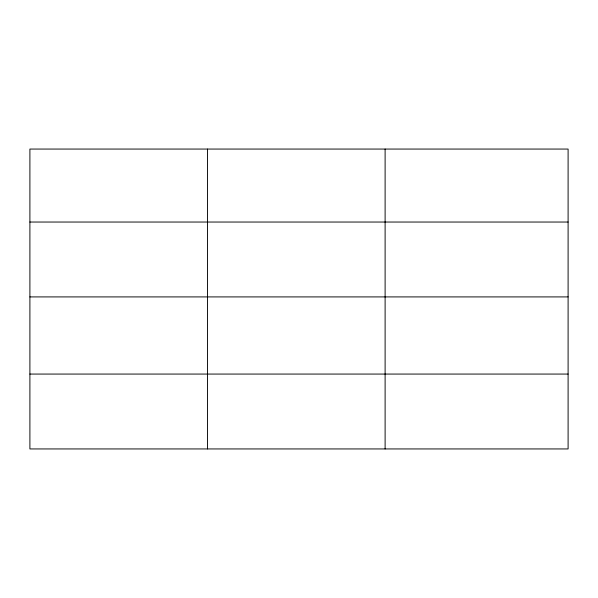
<?xml version="1.0" encoding="UTF-8"?>
<svg xmlns="http://www.w3.org/2000/svg" width="598" height="598" viewBox="0 0 598 598"><rect width="100%" height="100%" fill="white"/><g stroke="black" fill="none" stroke-linecap="round" stroke-linejoin="round"><path stroke-width="0.9" d="M568.1 296.914L568.1 149.059L29.9 149.059L29.9 448.941L568.1 448.941L568.1 296.914L29.9 296.914M29.9 222.037L568.1 222.037M29.9 374.064L568.1 374.064M385.112 149.059L385.112 448.941M207.506 149.059L207.506 448.941"/></g></svg>
